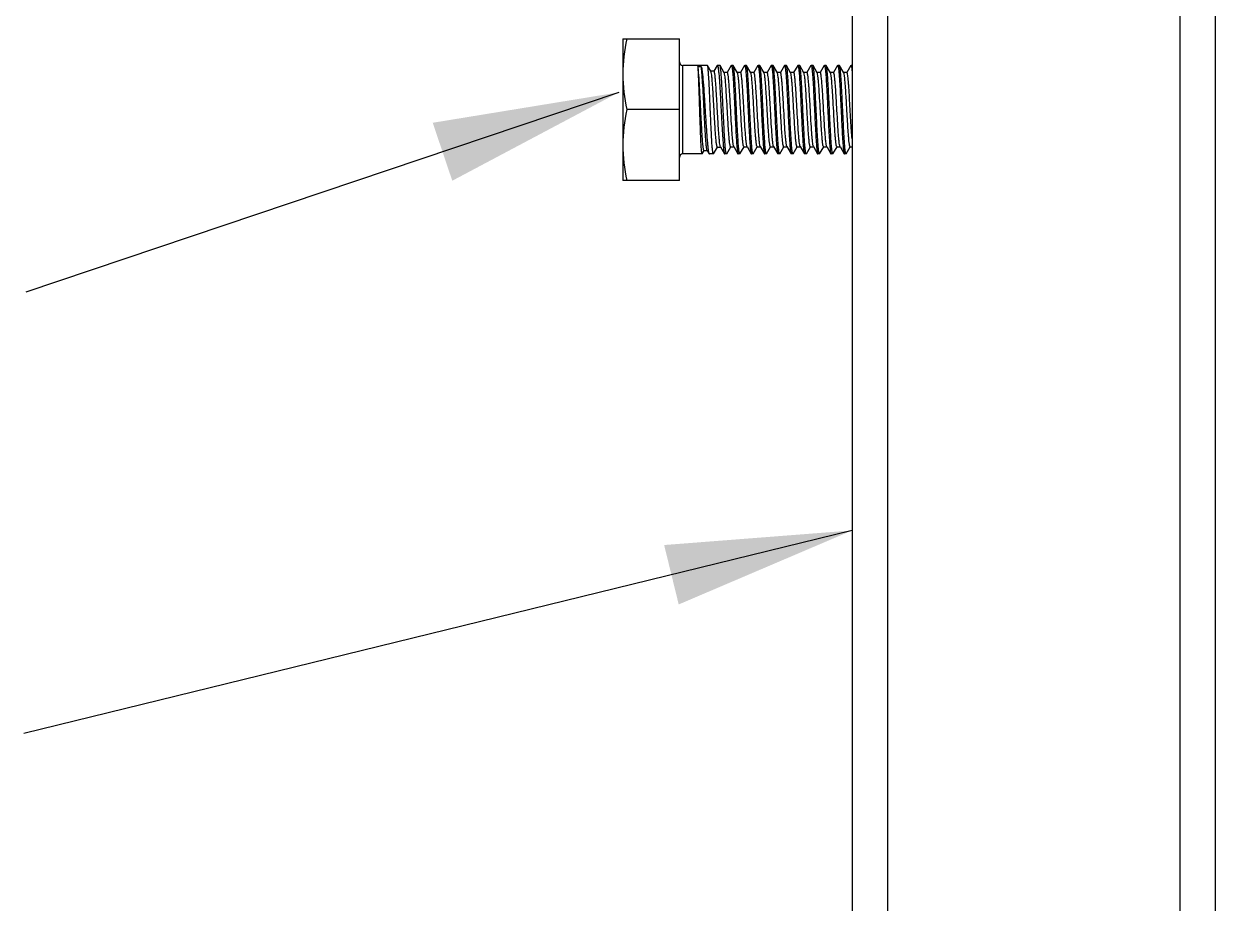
# Model space of a CAD drawing. Extents: x -1396510 to 1250330, y -1892470 to 1623980.
# Drawn here: x -1167841 to -1167201, y -49795 to -49322 of the extents above; entities that cross this region are included whole.
import ezdxf

# ---------------------------------------------------------------- set-up
doc = ezdxf.new("R2010")
doc.units = 0
doc.header["$LTSCALE"] = 1000
doc.header["$MEASUREMENT"] = 0
doc.styles.get("Standard").update_dxf_attribs({"font": 'gbenor.shx', "bigfont": 'gbcbig.shx'})
doc.dimstyles.get("Standard").update_dxf_attribs({"dimscale": 100, "dimtxt": 3.5, "dimasz": 1, "dimexe": 2.5, "dimexo": 3, "dimgap": 1.5, "dimtad": 1, "dimdec": 0, "dimzin": 0, "dimdsep": 46, "dimtxsty": 'Standard', "dimblk": 'ARCHTICK', "dimcen": 0.09, "dimadec": 0, "dimazin": 0, "dimtfac": 1, "dimtdec": 0, "dimtix": 1, "dimtmove": 2, "dimatfit": 3, "dimfxl": 0, "dimtolj": 1, "dimtzin": 0, "dimarcsym": 0})

# ---------------------------------------------------------------- blocks, each defined once
blk = doc.blocks.new('_ArchTick')
at = {"color": 0, "linetype": 'ByBlock', "const_width": 0.4}
blk.add_lwpolyline([(-0.5, -0.5), (0.5, 0.5)], dxfattribs=at)

msp = doc.modelspace()

# ---------------------------------------------------------------- linework, layer by layer
at = {"linetype": 'Continuous'}
for p, q in [((-1167395.68, -49119.9), (-1167395.68, -50722.18)), ((-1167376.64, -49119.9), (-1167376.64, -50722.18)), ((-1167219.57, -49119.9), (-1167219.57, -50722.18)), ((-1167200.53, -49119.9), (-1167200.53, -50722.18)), ((-1167518.95, -49330.21), (-1167488.49, -49330.21)), ((-1167518.95, -49330.21), (-1167518.95, -49406.37)), ((-1167488.49, -49406.37), (-1167488.49, -49330.21)), ((-1167473.45, -49344.49), (-1167486.59, -49344.49)), ((-1167486.59, -49392.09), (-1167486.59, -49344.49)), ((-1167478.58, -49345.04), (-1167476.79, -49345.04)), ((-1167473.39, -49344.55), (-1167473.45, -49344.49)), ((-1167471.59, -49347.64), (-1167473.39, -49344.55)), ((-1167468.25, -49344.6), (-1167469.96, -49347.55)), ((-1167468.25, -49344.6), (-1167468.13, -49344.49)), ((-1167466.77, -49344.49), (-1167468.13, -49344.49)), ((-1167466.68, -49344.57), (-1167466.77, -49344.49)), ((-1167464.43, -49348.44), (-1167466.68, -49344.57)), ((-1167460.62, -49344.57), (-1167462.81, -49348.35)), ((-1167459.63, -49344.49), (-1167460.53, -49344.49)), ((-1167459.54, -49344.57), (-1167459.64, -49344.49)), ((-1167457.29, -49348.44), (-1167459.54, -49344.57)), ((-1167453.48, -49344.57), (-1167455.67, -49348.35)), ((-1167453.48, -49344.57), (-1167453.39, -49344.49)), ((-1167452.5, -49344.49), (-1167453.39, -49344.49)), ((-1167452.4, -49344.57), (-1167452.5, -49344.49)), ((-1167450.15, -49348.44), (-1167452.4, -49344.57)), ((-1167446.34, -49344.57), (-1167448.53, -49348.35)), ((-1167446.34, -49344.57), (-1167446.25, -49344.49)), ((-1167445.36, -49344.49), (-1167446.25, -49344.49)), ((-1167445.26, -49344.57), (-1167445.36, -49344.49)), ((-1167443.01, -49348.44), (-1167445.26, -49344.57)), ((-1167439.2, -49344.57), (-1167441.39, -49348.35)), ((-1167439.2, -49344.57), (-1167439.11, -49344.49)), ((-1167438.22, -49344.49), (-1167439.11, -49344.49)), ((-1167438.12, -49344.57), (-1167438.22, -49344.49)), ((-1167435.87, -49348.44), (-1167438.12, -49344.57)), ((-1167432.06, -49344.57), (-1167434.25, -49348.35)), ((-1167431.08, -49344.49), (-1167431.97, -49344.49)), ((-1167430.98, -49344.57), (-1167431.08, -49344.49)), ((-1167428.73, -49348.44), (-1167430.98, -49344.57)), ((-1167424.92, -49344.57), (-1167427.11, -49348.35)), ((-1167424.92, -49344.57), (-1167424.83, -49344.49)), ((-1167423.94, -49344.49), (-1167424.83, -49344.49)), ((-1167423.84, -49344.57), (-1167423.94, -49344.49)), ((-1167421.59, -49348.44), (-1167423.84, -49344.57)), ((-1167417.79, -49344.57), (-1167419.97, -49348.35)), ((-1167417.79, -49344.57), (-1167417.69, -49344.49)), ((-1167416.8, -49344.49), (-1167417.69, -49344.49)), ((-1167416.7, -49344.57), (-1167416.8, -49344.49)), ((-1167414.45, -49348.44), (-1167416.7, -49344.57)), ((-1167410.65, -49344.57), (-1167412.83, -49348.35)), ((-1167410.65, -49344.57), (-1167410.55, -49344.49)), ((-1167409.66, -49344.49), (-1167410.55, -49344.49)), ((-1167409.56, -49344.57), (-1167409.66, -49344.49)), ((-1167407.31, -49348.44), (-1167409.56, -49344.57)), ((-1167403.51, -49344.57), (-1167405.69, -49348.35)), ((-1167403.51, -49344.57), (-1167403.41, -49344.49)), ((-1167402.52, -49344.49), (-1167403.41, -49344.49)), ((-1167402.42, -49344.57), (-1167402.52, -49344.49)), ((-1167400.17, -49348.44), (-1167402.42, -49344.57)), ((-1167396.37, -49344.57), (-1167398.55, -49348.35)), ((-1167396.37, -49344.57), (-1167396.27, -49344.49)), ((-1167395.68, -49344.49), (-1167396.27, -49344.49)), ((-1167469.91, -49347.55), (-1167471.64, -49347.55)), ((-1167462.75, -49348.35), (-1167464.48, -49348.35)), ((-1167455.62, -49348.35), (-1167457.34, -49348.35)), ((-1167448.48, -49348.35), (-1167450.21, -49348.35)), ((-1167441.34, -49348.35), (-1167443.07, -49348.35)), ((-1167434.2, -49348.35), (-1167435.93, -49348.35)), ((-1167427.06, -49348.35), (-1167428.79, -49348.35)), ((-1167419.92, -49348.35), (-1167421.65, -49348.35)), ((-1167412.78, -49348.35), (-1167414.51, -49348.35)), ((-1167405.64, -49348.35), (-1167407.37, -49348.35)), ((-1167398.5, -49348.35), (-1167400.23, -49348.35)), ((-1167488.49, -49368.29), (-1167516.81, -49368.29)), ((-1167476.24, -49392.04), (-1167476.3, -49392.09)), ((-1167476.24, -49392.04), (-1167475.24, -49390.31)), ((-1167475.28, -49390.29), (-1167473.54, -49390.29)), ((-1167473.59, -49390.2), (-1167472.57, -49391.96)), ((-1167472.57, -49391.96), (-1167472.42, -49392.09)), ((-1167470.18, -49392.02), (-1167470.27, -49392.09)), ((-1167470.18, -49392.02), (-1167468.06, -49388.37)), ((-1167468.12, -49388.37), (-1167466.39, -49388.37)), ((-1167466.44, -49388.27), (-1167464.28, -49392)), ((-1167464.28, -49392), (-1167464.18, -49392.09)), ((-1167463.11, -49392.01), (-1167463.2, -49392.09)), ((-1167463.11, -49392.01), (-1167460.91, -49388.23)), ((-1167460.97, -49388.23), (-1167459.24, -49388.23)), ((-1167459.3, -49388.14), (-1167459.34, -49388.05)), ((-1167459.3, -49388.14), (-1167457.05, -49392.01)), ((-1167457.05, -49392.01), (-1167456.96, -49392.09)), ((-1167455.97, -49392.01), (-1167456.06, -49392.09)), ((-1167455.97, -49392.01), (-1167453.77, -49388.23)), ((-1167453.83, -49388.23), (-1167452.1, -49388.23)), ((-1167452.16, -49388.14), (-1167452.2, -49388.04)), ((-1167452.16, -49388.14), (-1167449.91, -49392.01)), ((-1167449.91, -49392.01), (-1167449.82, -49392.09)), ((-1167448.83, -49392.01), (-1167448.93, -49392.09)), ((-1167448.83, -49392.01), (-1167446.64, -49388.23)), ((-1167446.69, -49388.23), (-1167444.96, -49388.23)), ((-1167445.02, -49388.14), (-1167445.06, -49388.04)), ((-1167445.02, -49388.14), (-1167442.77, -49392.01)), ((-1167442.77, -49392.01), (-1167442.68, -49392.09)), ((-1167441.69, -49392.01), (-1167441.79, -49392.09)), ((-1167441.69, -49392.01), (-1167439.5, -49388.23)), ((-1167439.55, -49388.23), (-1167437.82, -49388.23)), ((-1167437.88, -49388.14), (-1167437.93, -49388.03)), ((-1167437.88, -49388.14), (-1167435.63, -49392.01)), ((-1167435.63, -49392.01), (-1167435.54, -49392.09)), ((-1167434.55, -49392.01), (-1167434.65, -49392.09)), ((-1167434.55, -49392.01), (-1167432.36, -49388.23)), ((-1167432.41, -49388.23), (-1167430.68, -49388.23)), ((-1167430.74, -49388.14), (-1167430.79, -49388.03)), ((-1167430.74, -49388.14), (-1167428.49, -49392.01)), ((-1167428.49, -49392.01), (-1167428.4, -49392.09)), ((-1167427.41, -49392.01), (-1167427.51, -49392.09)), ((-1167427.41, -49392.01), (-1167425.22, -49388.23)), ((-1167425.27, -49388.23), (-1167423.54, -49388.23)), ((-1167423.6, -49388.14), (-1167423.65, -49388.02)), ((-1167423.6, -49388.14), (-1167421.36, -49392.01)), ((-1167421.36, -49392.01), (-1167421.26, -49392.09)), ((-1167420.27, -49392.01), (-1167420.37, -49392.09)), ((-1167420.27, -49392.01), (-1167418.08, -49388.23)), ((-1167418.13, -49388.23), (-1167416.4, -49388.23)), ((-1167416.46, -49388.14), (-1167416.51, -49388.02)), ((-1167416.46, -49388.14), (-1167414.22, -49392.01)), ((-1167414.22, -49392.01), (-1167414.12, -49392.09)), ((-1167413.13, -49392.01), (-1167413.23, -49392.09)), ((-1167413.13, -49392.01), (-1167410.94, -49388.23)), ((-1167410.99, -49388.23), (-1167409.26, -49388.23)), ((-1167409.32, -49388.14), (-1167409.38, -49388.01)), ((-1167409.32, -49388.14), (-1167407.08, -49392.01)), ((-1167407.08, -49392.01), (-1167406.98, -49392.09)), ((-1167405.99, -49392.01), (-1167406.09, -49392.09)), ((-1167405.99, -49392.01), (-1167403.8, -49388.23)), ((-1167403.85, -49388.23), (-1167402.12, -49388.23)), ((-1167402.18, -49388.14), (-1167402.24, -49388.01)), ((-1167402.18, -49388.14), (-1167399.94, -49392.01)), ((-1167399.94, -49392.01), (-1167399.84, -49392.09)), ((-1167398.85, -49392.01), (-1167398.95, -49392.09)), ((-1167398.85, -49392.01), (-1167396.66, -49388.23)), ((-1167396.71, -49388.23), (-1167395.68, -49388.23)), ((-1167476.3, -49392.09), (-1167486.59, -49392.09)), ((-1167470.27, -49392.09), (-1167472.42, -49392.09)), ((-1167463.2, -49392.09), (-1167464.18, -49392.09)), ((-1167456.07, -49392.09), (-1167456.96, -49392.09)), ((-1167448.93, -49392.09), (-1167449.82, -49392.09)), ((-1167441.79, -49392.09), (-1167442.68, -49392.09)), ((-1167434.65, -49392.09), (-1167435.54, -49392.09)), ((-1167427.51, -49392.09), (-1167428.4, -49392.09)), ((-1167420.37, -49392.09), (-1167421.26, -49392.09)), ((-1167413.23, -49392.09), (-1167414.12, -49392.09)), ((-1167406.09, -49392.09), (-1167406.98, -49392.09)), ((-1167398.95, -49392.09), (-1167399.84, -49392.09)), ((-1167488.49, -49406.37), (-1167518.95, -49406.37))]:
    msp.add_line(p, q, dxfattribs=at)
for centre, start, end in [((-1167486.59, -49342.59), 180, 270), ((-1167486.59, -49393.99), 90, 180)]:
    msp.add_arc(centre, 1.9, start, end, dxfattribs=at)
for points in [[(-1167516.81, -49330.21), (-1167518.12, -49336.46), (-1167518.95, -49342.87), (-1167518.95, -49349.25)], [(-1167518.95, -49349.25), (-1167518.95, -49355.64), (-1167518.12, -49362.04), (-1167516.81, -49368.29)], [(-1167516.81, -49368.29), (-1167518.12, -49374.54), (-1167518.95, -49380.94), (-1167518.95, -49387.33)], [(-1167518.95, -49387.33), (-1167518.95, -49393.72), (-1167518.12, -49400.12), (-1167516.81, -49406.37)]]:
    msp.add_open_spline(points, degree=3, dxfattribs=at)
for points, knots in [([(-1167477.57, -49368.29), (-1167477.66, -49365.65), (-1167477.82, -49360.68), (-1167478.05, -49353.93), (-1167478.29, -49348.82), (-1167478.44, -49346.03), (-1167478.58, -49345.04)], [0, 0, 0, 0, 0.340216, 0.641739, 0.870295, 1, 1, 1, 1]), ([(-1167475.28, -49390.29), (-1167475.32, -49390.29), (-1167475.43, -49390.13), (-1167475.51, -49389.85), (-1167475.61, -49389.36), (-1167475.76, -49388.36), (-1167475.94, -49386.67), (-1167476.14, -49384.19), (-1167476.35, -49381.15), (-1167476.55, -49377.65), (-1167476.76, -49373.83), (-1167477.03, -49368.44), (-1167477.35, -49361.86), (-1167477.72, -49354.72), (-1167478.11, -49349.2), (-1167478.36, -49346.15), (-1167478.58, -49345.04)], [0, 0, 0, 0, 0.003181, 0.009997, 0.020842, 0.035708, 0.077022, 0.132568, 0.200428, 0.278278, 0.363482, 0.453195, 0.634322, 0.798504, 0.925407, 1, 1, 1, 1]), ([(-1167476.79, -49345.04), (-1167476.67, -49345.43), (-1167476.48, -49346.43), (-1167476.1, -49349.2), (-1167475.68, -49353.92), (-1167475.19, -49360.67), (-1167474.88, -49365.65), (-1167474.72, -49368.29)], [0, 0, 0, 0, 0.052104, 0.130854, 0.359409, 0.660459, 1, 1, 1, 1]), ([(-1167473.59, -49390.2), (-1167473.72, -49389.99), (-1167473.84, -49389.25), (-1167474.05, -49387.86), (-1167474.23, -49385.8), (-1167474.43, -49383.18), (-1167474.63, -49380.06), (-1167474.9, -49375.23), (-1167475.22, -49368.8), (-1167475.6, -49361.17), (-1167475.96, -49354.3), (-1167476.34, -49349.02), (-1167476.58, -49346.1), (-1167476.79, -49345.04)], [0, 0, 0, 0, 0.016498, 0.048153, 0.094091, 0.152829, 0.222461, 0.300749, 0.473185, 0.64885, 0.806645, 0.928205, 1, 1, 1, 1]), ([(-1167471.9, -49368.29), (-1167472.03, -49365.38), (-1167472.2, -49361.15), (-1167472.46, -49355.74), (-1167472.64, -49352.25), (-1167472.82, -49349.33), (-1167472.98, -49347.05), (-1167473.18, -49345.55), (-1167473.26, -49344.77), (-1167473.39, -49344.55)], [0, 0, 0, 0, 0.366748, 0.534004, 0.682559, 0.80722, 0.903651, 0.968552, 1, 1, 1, 1]), ([(-1167468.13, -49344.49), (-1167468.07, -49344.49), (-1167467.95, -49344.67), (-1167467.85, -49345.01), (-1167467.72, -49345.59), (-1167467.54, -49346.77), (-1167467.33, -49348.76), (-1167467.08, -49351.68), (-1167466.84, -49355.24), (-1167466.6, -49359.3), (-1167466.35, -49363.71), (-1167466.19, -49366.74), (-1167466.11, -49368.29)], [0, 0, 0, 0, 0.007187, 0.022465, 0.046744, 0.080015, 0.172417, 0.296393, 0.447275, 0.619318, 0.805937, 1, 1, 1, 1]), ([(-1167464.99, -49368.29), (-1167465.13, -49365.41), (-1167465.33, -49361.2), (-1167465.61, -49355.83), (-1167465.82, -49352.35), (-1167466.03, -49349.43), (-1167466.21, -49347.14), (-1167466.43, -49345.61), (-1167466.55, -49344.8), (-1167466.68, -49344.57)], [0, 0, 0, 0, 0.364024, 0.530312, 0.678343, 0.803036, 0.90014, 0.966414, 1, 1, 1, 1]), ([(-1167460.62, -49344.57), (-1167460.61, -49344.55), (-1167460.59, -49344.51), (-1167460.55, -49344.49), (-1167460.53, -49344.49)], [0, 0, 0, 0, 0.600476, 1, 1, 1, 1]), ([(-1167460.53, -49344.49), (-1167460.48, -49344.49), (-1167460.37, -49344.68), (-1167460.29, -49345.01), (-1167460.17, -49345.59), (-1167460.02, -49346.77), (-1167459.83, -49348.76), (-1167459.62, -49351.68), (-1167459.4, -49355.24), (-1167459.18, -49359.3), (-1167458.96, -49363.71), (-1167458.82, -49366.74), (-1167458.74, -49368.29)], [0, 0, 0, 0, 0.006688, 0.021753, 0.045929, 0.079148, 0.171548, 0.29561, 0.446639, 0.618873, 0.805706, 1, 1, 1, 1]), ([(-1167457.85, -49368.29), (-1167457.99, -49365.41), (-1167458.19, -49361.2), (-1167458.47, -49355.83), (-1167458.68, -49352.35), (-1167458.89, -49349.43), (-1167459.07, -49347.14), (-1167459.29, -49345.61), (-1167459.41, -49344.8), (-1167459.54, -49344.57)], [0, 0, 0, 0, 0.364026, 0.530319, 0.678348, 0.803035, 0.900137, 0.966414, 1, 1, 1, 1]), ([(-1167453.39, -49344.49), (-1167453.34, -49344.49), (-1167453.23, -49344.68), (-1167453.15, -49345.01), (-1167453.04, -49345.59), (-1167452.88, -49346.76), (-1167452.69, -49348.75), (-1167452.48, -49351.67), (-1167452.26, -49355.24), (-1167452.04, -49359.3), (-1167451.82, -49363.71), (-1167451.68, -49366.74), (-1167451.6, -49368.29)], [0, 0, 0, 0, 0.006669, 0.021718, 0.045876, 0.079084, 0.171468, 0.295522, 0.446557, 0.618815, 0.805682, 1, 1, 1, 1]), ([(-1167450.71, -49368.29), (-1167450.85, -49365.41), (-1167451.05, -49361.2), (-1167451.33, -49355.83), (-1167451.54, -49352.35), (-1167451.75, -49349.43), (-1167451.93, -49347.14), (-1167452.15, -49345.61), (-1167452.27, -49344.8), (-1167452.4, -49344.57)], [0, 0, 0, 0, 0.364021, 0.530314, 0.678346, 0.803036, 0.900137, 0.966413, 1, 1, 1, 1]), ([(-1167446.25, -49344.49), (-1167446.2, -49344.49), (-1167446.09, -49344.68), (-1167446.01, -49345.01), (-1167445.9, -49345.59), (-1167445.74, -49346.77), (-1167445.55, -49348.76), (-1167445.34, -49351.67), (-1167445.12, -49355.24), (-1167444.9, -49359.3), (-1167444.68, -49363.71), (-1167444.54, -49366.74), (-1167444.46, -49368.29)], [0, 0, 0, 0, 0.006676, 0.021736, 0.045901, 0.079115, 0.171505, 0.295563, 0.446596, 0.618846, 0.805696, 1, 1, 1, 1]), ([(-1167443.57, -49368.29), (-1167443.71, -49365.41), (-1167443.91, -49361.2), (-1167444.19, -49355.83), (-1167444.4, -49352.35), (-1167444.61, -49349.43), (-1167444.79, -49347.14), (-1167445.01, -49345.61), (-1167445.13, -49344.8), (-1167445.26, -49344.57)], [0, 0, 0, 0, 0.364021, 0.530311, 0.678343, 0.803036, 0.90014, 0.966414, 1, 1, 1, 1]), ([(-1167439.11, -49344.49), (-1167439.06, -49344.49), (-1167438.95, -49344.68), (-1167438.87, -49345.01), (-1167438.76, -49345.59), (-1167438.6, -49346.77), (-1167438.41, -49348.76), (-1167438.2, -49351.68), (-1167437.98, -49355.24), (-1167437.76, -49359.3), (-1167437.54, -49363.71), (-1167437.4, -49366.74), (-1167437.33, -49368.29)], [0, 0, 0, 0, 0.006686, 0.021757, 0.045931, 0.079152, 0.171553, 0.295615, 0.446644, 0.618879, 0.805711, 1, 1, 1, 1]), ([(-1167436.43, -49368.29), (-1167436.57, -49365.41), (-1167436.77, -49361.2), (-1167437.05, -49355.83), (-1167437.26, -49352.35), (-1167437.47, -49349.43), (-1167437.65, -49347.14), (-1167437.87, -49345.61), (-1167437.99, -49344.8), (-1167438.12, -49344.57)], [0, 0, 0, 0, 0.364026, 0.530312, 0.67834, 0.803034, 0.90014, 0.966415, 1, 1, 1, 1]), ([(-1167432.06, -49344.57), (-1167432.05, -49344.55), (-1167432.03, -49344.51), (-1167431.99, -49344.49), (-1167431.97, -49344.49)], [0, 0, 0, 0, 0.600612, 1, 1, 1, 1]), ([(-1167431.97, -49344.49), (-1167431.92, -49344.49), (-1167431.81, -49344.68), (-1167431.73, -49345.01), (-1167431.62, -49345.59), (-1167431.46, -49346.77), (-1167431.27, -49348.76), (-1167431.06, -49351.68), (-1167430.84, -49355.24), (-1167430.62, -49359.3), (-1167430.4, -49363.71), (-1167430.26, -49366.74), (-1167430.19, -49368.29)], [0, 0, 0, 0, 0.006697, 0.021777, 0.045962, 0.079191, 0.171605, 0.29567, 0.44669, 0.618909, 0.805726, 1, 1, 1, 1]), ([(-1167429.29, -49368.29), (-1167429.43, -49365.41), (-1167429.63, -49361.2), (-1167429.91, -49355.83), (-1167430.12, -49352.35), (-1167430.33, -49349.43), (-1167430.51, -49347.14), (-1167430.73, -49345.61), (-1167430.85, -49344.8), (-1167430.98, -49344.57)], [0, 0, 0, 0, 0.364026, 0.530313, 0.678337, 0.803029, 0.900137, 0.966414, 1, 1, 1, 1]), ([(-1167424.83, -49344.49), (-1167424.78, -49344.49), (-1167424.67, -49344.68), (-1167424.59, -49345.01), (-1167424.48, -49345.59), (-1167424.32, -49346.77), (-1167424.13, -49348.76), (-1167423.92, -49351.68), (-1167423.7, -49355.24), (-1167423.48, -49359.3), (-1167423.27, -49363.71), (-1167423.12, -49366.74), (-1167423.05, -49368.29)], [0, 0, 0, 0, 0.006677, 0.021735, 0.045901, 0.079116, 0.171512, 0.295573, 0.4466, 0.618843, 0.805694, 1, 1, 1, 1]), ([(-1167422.15, -49368.29), (-1167422.29, -49365.41), (-1167422.49, -49361.2), (-1167422.77, -49355.83), (-1167422.98, -49352.35), (-1167423.19, -49349.43), (-1167423.37, -49347.14), (-1167423.59, -49345.61), (-1167423.71, -49344.8), (-1167423.84, -49344.57)], [0, 0, 0, 0, 0.364024, 0.530311, 0.678342, 0.803035, 0.900139, 0.966414, 1, 1, 1, 1]), ([(-1167417.69, -49344.49), (-1167417.64, -49344.49), (-1167417.53, -49344.68), (-1167417.45, -49345.01), (-1167417.34, -49345.59), (-1167417.18, -49346.77), (-1167416.99, -49348.76), (-1167416.78, -49351.68), (-1167416.56, -49355.24), (-1167416.34, -49359.3), (-1167416.13, -49363.71), (-1167415.98, -49366.74), (-1167415.91, -49368.29)], [0, 0, 0, 0, 0.00669, 0.021765, 0.045943, 0.079167, 0.171572, 0.295635, 0.446661, 0.618889, 0.805716, 1, 1, 1, 1]), ([(-1167415.01, -49368.29), (-1167415.15, -49365.41), (-1167415.35, -49361.2), (-1167415.64, -49355.83), (-1167415.84, -49352.35), (-1167416.05, -49349.43), (-1167416.23, -49347.14), (-1167416.45, -49345.61), (-1167416.57, -49344.8), (-1167416.7, -49344.57)], [0, 0, 0, 0, 0.364026, 0.530319, 0.678348, 0.803035, 0.900137, 0.966414, 1, 1, 1, 1]), ([(-1167410.55, -49344.49), (-1167410.5, -49344.49), (-1167410.39, -49344.68), (-1167410.31, -49345.01), (-1167410.2, -49345.59), (-1167410.04, -49346.76), (-1167409.85, -49348.75), (-1167409.64, -49351.67), (-1167409.42, -49355.24), (-1167409.2, -49359.3), (-1167408.99, -49363.71), (-1167408.84, -49366.74), (-1167408.77, -49368.29)], [0, 0, 0, 0, 0.006669, 0.021718, 0.045876, 0.079084, 0.171468, 0.295521, 0.446556, 0.618814, 0.805682, 1, 1, 1, 1]), ([(-1167407.87, -49368.29), (-1167408.01, -49365.41), (-1167408.21, -49361.2), (-1167408.5, -49355.83), (-1167408.7, -49352.35), (-1167408.91, -49349.43), (-1167409.09, -49347.14), (-1167409.31, -49345.61), (-1167409.43, -49344.8), (-1167409.56, -49344.57)], [0, 0, 0, 0, 0.364021, 0.530313, 0.678345, 0.803036, 0.900138, 0.966413, 1, 1, 1, 1]), ([(-1167403.41, -49344.49), (-1167403.36, -49344.49), (-1167403.25, -49344.68), (-1167403.17, -49345.01), (-1167403.06, -49345.59), (-1167402.9, -49346.77), (-1167402.71, -49348.76), (-1167402.5, -49351.68), (-1167402.28, -49355.24), (-1167402.06, -49359.3), (-1167401.85, -49363.71), (-1167401.7, -49366.74), (-1167401.63, -49368.29)], [0, 0, 0, 0, 0.006679, 0.021742, 0.04591, 0.079126, 0.171519, 0.295578, 0.446611, 0.618856, 0.8057, 1, 1, 1, 1]), ([(-1167400.73, -49368.29), (-1167400.87, -49365.41), (-1167401.07, -49361.2), (-1167401.36, -49355.83), (-1167401.56, -49352.35), (-1167401.77, -49349.43), (-1167401.95, -49347.14), (-1167402.17, -49345.61), (-1167402.29, -49344.8), (-1167402.42, -49344.57)], [0, 0, 0, 0, 0.364023, 0.530311, 0.678342, 0.803036, 0.90014, 0.966414, 1, 1, 1, 1]), ([(-1167396.27, -49344.49), (-1167396.19, -49344.49), (-1167396.07, -49344.86), (-1167395.95, -49345.4), (-1167395.8, -49346.44), (-1167395.72, -49347.22), (-1167395.68, -49347.68)], [0, 0, 0, 0, 0.077049, 0.268055, 0.577055, 1, 1, 1, 1]), ([(-1167468.12, -49388.37), (-1167468.16, -49388.37), (-1167468.27, -49388.22), (-1167468.41, -49387.75), (-1167468.61, -49386.65), (-1167468.8, -49384.89), (-1167469.02, -49382.49), (-1167469.23, -49379.57), (-1167469.44, -49376.23), (-1167469.65, -49372.59), (-1167469.94, -49367.54), (-1167470.21, -49362.54), (-1167470.5, -49357.78), (-1167470.71, -49354.68), (-1167470.92, -49352.06), (-1167471.12, -49350), (-1167471.33, -49348.6), (-1167471.46, -49347.86), (-1167471.59, -49347.64)], [0, 0, 0, 0, 0.003526, 0.010871, 0.03842, 0.082642, 0.142013, 0.214376, 0.297085, 0.387117, 0.481196, 0.667858, 0.753739, 0.830507, 0.895467, 0.946372, 0.98153, 1, 1, 1, 1]), ([(-1167466.44, -49388.27), (-1167466.57, -49388.05), (-1167466.71, -49387.28), (-1167466.93, -49385.85), (-1167467.12, -49383.74), (-1167467.34, -49381.07), (-1167467.55, -49377.93), (-1167467.84, -49373.13), (-1167468.12, -49368.11), (-1167468.4, -49363.07), (-1167468.61, -49359.46), (-1167468.83, -49356.16), (-1167469.03, -49353.29), (-1167469.24, -49350.94), (-1167469.43, -49349.22), (-1167469.62, -49348.16), (-1167469.76, -49347.69), (-1167469.86, -49347.55), (-1167469.91, -49347.55)], [0, 0, 0, 0, 0.019036, 0.055162, 0.107284, 0.173532, 0.25149, 0.338305, 0.525651, 0.619397, 0.708683, 0.790327, 0.861445, 0.919555, 0.962678, 0.989457, 0.996584, 1, 1, 1, 1]), ([(-1167460.97, -49388.23), (-1167461.02, -49388.23), (-1167461.12, -49388.09), (-1167461.26, -49387.64), (-1167461.45, -49386.58), (-1167461.65, -49384.88), (-1167461.86, -49382.56), (-1167462.06, -49379.74), (-1167462.28, -49376.49), (-1167462.49, -49372.96), (-1167462.77, -49368.03), (-1167463.05, -49363.14), (-1167463.34, -49358.47), (-1167463.55, -49355.42), (-1167463.76, -49352.83), (-1167463.95, -49350.79), (-1167464.17, -49349.4), (-1167464.3, -49348.66), (-1167464.43, -49348.44)], [0, 0, 0, 0, 0.003515, 0.010772, 0.037949, 0.081609, 0.140308, 0.211978, 0.294061, 0.383612, 0.477415, 0.664253, 0.750571, 0.827952, 0.893624, 0.945254, 0.981055, 1, 1, 1, 1]), ([(-1167459.34, -49388.05), (-1167459.45, -49387.78), (-1167459.6, -49386.98), (-1167459.8, -49385.48), (-1167460, -49383.37), (-1167460.3, -49379.59), (-1167460.64, -49374.05), (-1167460.98, -49368.17), (-1167461.26, -49363.3), (-1167461.46, -49359.83), (-1167461.67, -49356.65), (-1167461.88, -49353.89), (-1167462.09, -49351.62), (-1167462.28, -49349.96), (-1167462.47, -49348.93), (-1167462.61, -49348.48), (-1167462.71, -49348.35), (-1167462.75, -49348.35)], [0, 0, 0, 0, 0.022028, 0.060426, 0.114034, 0.181029, 0.345472, 0.530963, 0.623561, 0.71172, 0.79235, 0.862632, 0.920122, 0.962845, 0.989432, 0.996538, 1, 1, 1, 1]), ([(-1167453.83, -49388.23), (-1167453.88, -49388.23), (-1167453.98, -49388.09), (-1167454.12, -49387.64), (-1167454.31, -49386.58), (-1167454.51, -49384.88), (-1167454.72, -49382.56), (-1167454.93, -49379.74), (-1167455.14, -49376.49), (-1167455.35, -49372.96), (-1167455.63, -49368.03), (-1167455.91, -49363.14), (-1167456.2, -49358.47), (-1167456.41, -49355.42), (-1167456.62, -49352.83), (-1167456.81, -49350.79), (-1167457.03, -49349.4), (-1167457.16, -49348.66), (-1167457.29, -49348.44)], [0, 0, 0, 0, 0.003515, 0.010772, 0.037949, 0.081609, 0.140308, 0.211978, 0.294061, 0.383612, 0.477415, 0.664253, 0.750571, 0.827952, 0.893624, 0.945254, 0.981055, 1, 1, 1, 1]), ([(-1167452.2, -49388.04), (-1167452.32, -49387.77), (-1167452.46, -49386.97), (-1167452.67, -49385.47), (-1167452.86, -49383.35), (-1167453.16, -49379.57), (-1167453.51, -49374.03), (-1167453.84, -49368.15), (-1167454.12, -49363.29), (-1167454.33, -49359.82), (-1167454.53, -49356.64), (-1167454.74, -49353.88), (-1167454.95, -49351.62), (-1167455.14, -49349.96), (-1167455.33, -49348.93), (-1167455.47, -49348.48), (-1167455.57, -49348.35), (-1167455.62, -49348.35)], [0, 0, 0, 0, 0.022167, 0.060682, 0.114378, 0.181432, 0.345908, 0.531337, 0.623882, 0.711978, 0.792543, 0.862763, 0.920199, 0.962881, 0.989441, 0.996541, 1, 1, 1, 1]), ([(-1167446.69, -49388.23), (-1167446.74, -49388.23), (-1167446.84, -49388.09), (-1167446.98, -49387.64), (-1167447.17, -49386.58), (-1167447.37, -49384.88), (-1167447.58, -49382.56), (-1167447.79, -49379.74), (-1167448, -49376.49), (-1167448.21, -49372.96), (-1167448.49, -49368.03), (-1167448.77, -49363.14), (-1167449.06, -49358.47), (-1167449.27, -49355.42), (-1167449.48, -49352.83), (-1167449.67, -49350.79), (-1167449.89, -49349.4), (-1167450.02, -49348.66), (-1167450.15, -49348.44)], [0, 0, 0, 0, 0.003515, 0.010772, 0.037949, 0.081609, 0.140308, 0.211978, 0.294061, 0.383612, 0.477415, 0.664253, 0.750571, 0.827952, 0.893624, 0.945254, 0.981055, 1, 1, 1, 1]), ([(-1167445.06, -49388.04), (-1167445.18, -49387.76), (-1167445.32, -49386.96), (-1167445.53, -49385.45), (-1167445.73, -49383.33), (-1167446.02, -49379.55), (-1167446.37, -49374.01), (-1167446.7, -49368.13), (-1167446.98, -49363.27), (-1167447.19, -49359.8), (-1167447.4, -49356.63), (-1167447.6, -49353.88), (-1167447.81, -49351.61), (-1167448, -49349.95), (-1167448.19, -49348.93), (-1167448.33, -49348.48), (-1167448.43, -49348.35), (-1167448.48, -49348.35)], [0, 0, 0, 0, 0.022306, 0.060937, 0.114721, 0.181834, 0.346342, 0.531711, 0.624202, 0.712235, 0.792736, 0.862894, 0.920276, 0.962916, 0.98945, 0.996543, 1, 1, 1, 1]), ([(-1167439.55, -49388.23), (-1167439.6, -49388.23), (-1167439.7, -49388.09), (-1167439.84, -49387.64), (-1167440.03, -49386.58), (-1167440.23, -49384.88), (-1167440.44, -49382.56), (-1167440.65, -49379.74), (-1167440.86, -49376.49), (-1167441.07, -49372.96), (-1167441.35, -49368.03), (-1167441.63, -49363.14), (-1167441.92, -49358.47), (-1167442.13, -49355.42), (-1167442.34, -49352.83), (-1167442.53, -49350.79), (-1167442.75, -49349.4), (-1167442.88, -49348.66), (-1167443.01, -49348.44)], [0, 0, 0, 0, 0.003516, 0.010772, 0.037949, 0.081609, 0.140308, 0.211978, 0.294061, 0.383612, 0.477416, 0.664253, 0.750571, 0.827952, 0.893624, 0.945254, 0.981055, 1, 1, 1, 1]), ([(-1167437.93, -49388.03), (-1167438.04, -49387.76), (-1167438.18, -49386.95), (-1167438.39, -49385.44), (-1167438.59, -49383.32), (-1167438.89, -49379.53), (-1167439.23, -49373.99), (-1167439.56, -49368.11), (-1167439.84, -49363.26), (-1167440.05, -49359.79), (-1167440.26, -49356.63), (-1167440.46, -49353.87), (-1167440.67, -49351.61), (-1167440.86, -49349.95), (-1167441.05, -49348.93), (-1167441.19, -49348.48), (-1167441.29, -49348.35), (-1167441.34, -49348.35)], [0, 0, 0, 0, 0.022445, 0.061192, 0.115065, 0.182235, 0.346776, 0.532084, 0.624521, 0.712492, 0.792928, 0.863025, 0.920353, 0.962951, 0.98946, 0.996545, 1, 1, 1, 1]), ([(-1167432.41, -49388.23), (-1167432.46, -49388.23), (-1167432.56, -49388.09), (-1167432.7, -49387.64), (-1167432.89, -49386.58), (-1167433.09, -49384.88), (-1167433.3, -49382.56), (-1167433.51, -49379.74), (-1167433.72, -49376.49), (-1167433.93, -49372.96), (-1167434.21, -49368.03), (-1167434.49, -49363.14), (-1167434.78, -49358.47), (-1167434.99, -49355.42), (-1167435.2, -49352.83), (-1167435.39, -49350.79), (-1167435.61, -49349.4), (-1167435.74, -49348.66), (-1167435.87, -49348.44)], [0, 0, 0, 0, 0.003516, 0.010772, 0.037949, 0.081609, 0.140308, 0.211978, 0.294061, 0.383612, 0.477416, 0.664254, 0.750571, 0.827952, 0.893624, 0.945254, 0.981055, 1, 1, 1, 1]), ([(-1167430.79, -49388.03), (-1167430.9, -49387.75), (-1167431.05, -49386.94), (-1167431.25, -49385.42), (-1167431.45, -49383.3), (-1167431.75, -49379.51), (-1167432.09, -49373.97), (-1167432.42, -49368.1), (-1167432.7, -49363.24), (-1167432.91, -49359.78), (-1167433.12, -49356.62), (-1167433.32, -49353.86), (-1167433.53, -49351.61), (-1167433.72, -49349.95), (-1167433.91, -49348.93), (-1167434.05, -49348.48), (-1167434.15, -49348.35), (-1167434.2, -49348.35)], [0, 0, 0, 0, 0.022584, 0.061447, 0.115407, 0.182636, 0.34721, 0.532457, 0.62484, 0.712749, 0.79312, 0.863155, 0.920429, 0.962986, 0.989469, 0.996548, 1, 1, 1, 1]), ([(-1167425.27, -49388.23), (-1167425.32, -49388.23), (-1167425.42, -49388.09), (-1167425.56, -49387.64), (-1167425.75, -49386.58), (-1167425.95, -49384.88), (-1167426.16, -49382.56), (-1167426.37, -49379.74), (-1167426.58, -49376.49), (-1167426.79, -49372.96), (-1167427.07, -49368.03), (-1167427.35, -49363.14), (-1167427.64, -49358.47), (-1167427.85, -49355.42), (-1167428.06, -49352.83), (-1167428.25, -49350.79), (-1167428.47, -49349.4), (-1167428.6, -49348.66), (-1167428.73, -49348.44)], [0, 0, 0, 0, 0.003516, 0.010771, 0.037949, 0.081609, 0.140308, 0.211978, 0.294061, 0.383613, 0.477416, 0.664254, 0.750571, 0.827952, 0.893624, 0.945254, 0.981055, 1, 1, 1, 1]), ([(-1167423.65, -49388.02), (-1167423.76, -49387.74), (-1167423.91, -49386.93), (-1167424.11, -49385.41), (-1167424.31, -49383.28), (-1167424.61, -49379.49), (-1167424.95, -49373.95), (-1167425.28, -49368.08), (-1167425.56, -49363.23), (-1167425.77, -49359.77), (-1167425.98, -49356.61), (-1167426.18, -49353.86), (-1167426.39, -49351.6), (-1167426.58, -49349.95), (-1167426.77, -49348.93), (-1167426.91, -49348.48), (-1167427.01, -49348.35), (-1167427.06, -49348.35)], [0, 0, 0, 0, 0.022723, 0.061701, 0.115749, 0.183037, 0.347642, 0.532829, 0.625158, 0.713005, 0.793312, 0.863286, 0.920506, 0.963022, 0.989478, 0.99655, 1, 1, 1, 1]), ([(-1167418.13, -49388.23), (-1167418.18, -49388.23), (-1167418.28, -49388.09), (-1167418.42, -49387.64), (-1167418.61, -49386.58), (-1167418.81, -49384.88), (-1167419.02, -49382.56), (-1167419.23, -49379.74), (-1167419.44, -49376.49), (-1167419.65, -49372.96), (-1167419.93, -49368.03), (-1167420.21, -49363.14), (-1167420.5, -49358.47), (-1167420.71, -49355.42), (-1167420.92, -49352.83), (-1167421.12, -49350.79), (-1167421.33, -49349.4), (-1167421.46, -49348.66), (-1167421.59, -49348.44)], [0, 0, 0, 0, 0.003516, 0.010771, 0.037949, 0.081609, 0.140308, 0.211978, 0.294061, 0.383613, 0.477416, 0.664254, 0.750571, 0.827952, 0.893624, 0.945254, 0.981055, 1, 1, 1, 1]), ([(-1167416.51, -49388.02), (-1167416.62, -49387.74), (-1167416.77, -49386.92), (-1167416.97, -49385.39), (-1167417.17, -49383.26), (-1167417.47, -49379.47), (-1167417.81, -49373.93), (-1167418.14, -49368.06), (-1167418.42, -49363.21), (-1167418.63, -49359.76), (-1167418.84, -49356.6), (-1167419.05, -49353.85), (-1167419.25, -49351.6), (-1167419.44, -49349.95), (-1167419.63, -49348.93), (-1167419.77, -49348.48), (-1167419.87, -49348.35), (-1167419.92, -49348.35)], [0, 0, 0, 0, 0.022862, 0.061956, 0.116091, 0.183437, 0.348074, 0.5332, 0.625476, 0.713261, 0.793503, 0.863416, 0.920583, 0.963057, 0.989487, 0.996552, 1, 1, 1, 1]), ([(-1167410.99, -49388.23), (-1167411.04, -49388.23), (-1167411.14, -49388.09), (-1167411.29, -49387.64), (-1167411.47, -49386.58), (-1167411.67, -49384.88), (-1167411.88, -49382.56), (-1167412.09, -49379.74), (-1167412.3, -49376.49), (-1167412.51, -49372.96), (-1167412.79, -49368.03), (-1167413.07, -49363.14), (-1167413.36, -49358.47), (-1167413.57, -49355.42), (-1167413.78, -49352.83), (-1167413.98, -49350.79), (-1167414.19, -49349.4), (-1167414.32, -49348.66), (-1167414.45, -49348.44)], [0, 0, 0, 0, 0.003516, 0.010771, 0.037949, 0.081609, 0.140308, 0.211978, 0.294061, 0.383613, 0.477416, 0.664254, 0.750571, 0.827952, 0.893624, 0.945254, 0.981055, 1, 1, 1, 1]), ([(-1167409.38, -49388.01), (-1167409.49, -49387.73), (-1167409.63, -49386.91), (-1167409.84, -49385.38), (-1167410.04, -49383.24), (-1167410.33, -49379.45), (-1167410.67, -49373.91), (-1167411.01, -49368.04), (-1167411.28, -49363.2), (-1167411.49, -49359.75), (-1167411.7, -49356.59), (-1167411.91, -49353.85), (-1167412.11, -49351.6), (-1167412.3, -49349.95), (-1167412.49, -49348.93), (-1167412.63, -49348.48), (-1167412.73, -49348.35), (-1167412.78, -49348.35)], [0, 0, 0, 0, 0.023, 0.06221, 0.116433, 0.183837, 0.348506, 0.533571, 0.625793, 0.713517, 0.793694, 0.863545, 0.920659, 0.963092, 0.989496, 0.996554, 1, 1, 1, 1]), ([(-1167403.85, -49388.23), (-1167403.9, -49388.23), (-1167404, -49388.09), (-1167404.15, -49387.64), (-1167404.34, -49386.58), (-1167404.53, -49384.88), (-1167404.74, -49382.56), (-1167404.95, -49379.74), (-1167405.16, -49376.49), (-1167405.37, -49372.96), (-1167405.65, -49368.03), (-1167405.93, -49363.14), (-1167406.22, -49358.47), (-1167406.43, -49355.42), (-1167406.64, -49352.83), (-1167406.84, -49350.79), (-1167407.05, -49349.4), (-1167407.18, -49348.66), (-1167407.31, -49348.44)], [0, 0, 0, 0, 0.003516, 0.010771, 0.037949, 0.081609, 0.140308, 0.211978, 0.294061, 0.383613, 0.477416, 0.664254, 0.750571, 0.827952, 0.893624, 0.945254, 0.981055, 1, 1, 1, 1]), ([(-1167402.24, -49388.01), (-1167402.35, -49387.72), (-1167402.49, -49386.9), (-1167402.7, -49385.36), (-1167402.9, -49383.23), (-1167403.19, -49379.43), (-1167403.54, -49373.89), (-1167403.87, -49368.03), (-1167404.15, -49363.18), (-1167404.35, -49359.73), (-1167404.56, -49356.58), (-1167404.77, -49353.84), (-1167404.97, -49351.59), (-1167405.16, -49349.94), (-1167405.35, -49348.93), (-1167405.49, -49348.48), (-1167405.59, -49348.35), (-1167405.64, -49348.35)], [0, 0, 0, 0, 0.023139, 0.062463, 0.116774, 0.184236, 0.348936, 0.533941, 0.62611, 0.713772, 0.793885, 0.863675, 0.920735, 0.963127, 0.989505, 0.996557, 1, 1, 1, 1]), ([(-1167396.71, -49388.23), (-1167396.76, -49388.23), (-1167396.86, -49388.09), (-1167397.01, -49387.64), (-1167397.2, -49386.58), (-1167397.39, -49384.88), (-1167397.6, -49382.56), (-1167397.81, -49379.74), (-1167398.02, -49376.49), (-1167398.23, -49372.96), (-1167398.51, -49368.03), (-1167398.79, -49363.14), (-1167399.08, -49358.47), (-1167399.29, -49355.42), (-1167399.5, -49352.83), (-1167399.7, -49350.79), (-1167399.91, -49349.4), (-1167400.05, -49348.66), (-1167400.17, -49348.44)], [0, 0, 0, 0, 0.003516, 0.010771, 0.037949, 0.081609, 0.140308, 0.211978, 0.294061, 0.383613, 0.477416, 0.664254, 0.750571, 0.827952, 0.893624, 0.945254, 0.981055, 1, 1, 1, 1]), ([(-1167395.68, -49384.06), (-1167395.82, -49382.57), (-1167396.06, -49379.22), (-1167396.4, -49373.84), (-1167396.73, -49367.92), (-1167397.07, -49362.04), (-1167397.36, -49357.42), (-1167397.6, -49354.17), (-1167397.78, -49352.19), (-1167397.94, -49350.63), (-1167398.11, -49349.41), (-1167398.25, -49348.78), (-1167398.4, -49348.35), (-1167398.5, -49348.35)], [0, 0, 0, 0, 0.125273, 0.280526, 0.451, 0.620464, 0.772784, 0.837888, 0.893492, 0.938284, 0.971239, 0.991709, 1, 1, 1, 1]), ([(-1167476.3, -49392.09), (-1167476.34, -49392.09), (-1167476.41, -49391.88), (-1167476.48, -49391.58), (-1167476.56, -49390.99), (-1167476.63, -49390.21), (-1167476.71, -49389.21), (-1167476.83, -49387.5), (-1167476.96, -49384.91), (-1167477.11, -49381.35), (-1167477.27, -49377.28), (-1167477.42, -49372.87), (-1167477.52, -49369.84), (-1167477.57, -49368.29)], [0, 0, 0, 0, 0.005906, 0.02066, 0.044668, 0.077802, 0.119769, 0.170184, 0.29436, 0.445608, 0.618145, 0.805336, 1, 1, 1, 1]), ([(-1167474.72, -49368.29), (-1167474.54, -49371.14), (-1167474.28, -49375.28), (-1167473.91, -49380.59), (-1167473.65, -49384.05), (-1167473.39, -49386.97), (-1167473.15, -49389.28), (-1167472.89, -49390.86), (-1167472.72, -49391.71), (-1167472.57, -49391.96)], [0, 0, 0, 0, 0.359329, 0.52395, 0.67108, 0.795828, 0.894098, 0.962746, 1, 1, 1, 1]), ([(-1167470.27, -49392.09), (-1167470.32, -49392.09), (-1167470.41, -49391.89), (-1167470.49, -49391.57), (-1167470.6, -49390.99), (-1167470.74, -49389.81), (-1167470.92, -49387.82), (-1167471.11, -49384.9), (-1167471.31, -49381.34), (-1167471.51, -49377.28), (-1167471.71, -49372.87), (-1167471.84, -49369.84), (-1167471.9, -49368.29)], [0, 0, 0, 0, 0.006494, 0.021489, 0.045625, 0.078827, 0.171228, 0.295321, 0.446402, 0.618703, 0.80562, 1, 1, 1, 1]), ([(-1167466.11, -49368.29), (-1167465.96, -49371.16), (-1167465.74, -49375.35), (-1167465.43, -49380.71), (-1167465.21, -49384.18), (-1167464.98, -49387.11), (-1167464.78, -49389.4), (-1167464.55, -49390.94), (-1167464.42, -49391.76), (-1167464.28, -49392)], [0, 0, 0, 0, 0.362797, 0.528646, 0.676443, 0.801155, 0.898568, 0.965462, 1, 1, 1, 1]), ([(-1167463.2, -49392.09), (-1167463.26, -49392.09), (-1167463.36, -49391.9), (-1167463.45, -49391.57), (-1167463.56, -49390.99), (-1167463.72, -49389.82), (-1167463.91, -49387.83), (-1167464.12, -49384.91), (-1167464.33, -49381.34), (-1167464.55, -49377.28), (-1167464.77, -49372.87), (-1167464.92, -49369.84), (-1167464.99, -49368.29)], [0, 0, 0, 0, 0.006673, 0.021727, 0.045889, 0.079101, 0.171487, 0.295543, 0.446578, 0.618832, 0.80569, 1, 1, 1, 1]), ([(-1167458.74, -49368.29), (-1167458.61, -49371.17), (-1167458.41, -49375.38), (-1167458.12, -49380.75), (-1167457.92, -49384.23), (-1167457.71, -49387.15), (-1167457.52, -49389.44), (-1167457.3, -49390.97), (-1167457.19, -49391.78), (-1167457.05, -49392.01)], [0, 0, 0, 0, 0.363959, 0.530229, 0.678249, 0.80294, 0.900058, 0.966367, 1, 1, 1, 1]), ([(-1167456.06, -49392.09), (-1167456.12, -49392.09), (-1167456.22, -49391.9), (-1167456.31, -49391.57), (-1167456.42, -49390.99), (-1167456.58, -49389.82), (-1167456.77, -49387.83), (-1167456.98, -49384.91), (-1167457.19, -49381.34), (-1167457.41, -49377.28), (-1167457.63, -49372.87), (-1167457.78, -49369.84), (-1167457.85, -49368.29)], [0, 0, 0, 0, 0.006669, 0.02172, 0.045879, 0.079089, 0.171479, 0.295539, 0.446576, 0.618826, 0.805682, 1, 1, 1, 1]), ([(-1167451.6, -49368.29), (-1167451.47, -49371.17), (-1167451.27, -49375.38), (-1167450.98, -49380.75), (-1167450.78, -49384.23), (-1167450.57, -49387.15), (-1167450.38, -49389.44), (-1167450.16, -49390.97), (-1167450.05, -49391.78), (-1167449.91, -49392.01)], [0, 0, 0, 0, 0.363954, 0.530216, 0.678234, 0.802928, 0.900053, 0.966366, 1, 1, 1, 1]), ([(-1167448.93, -49392.09), (-1167448.98, -49392.09), (-1167449.08, -49391.9), (-1167449.17, -49391.57), (-1167449.28, -49390.99), (-1167449.44, -49389.82), (-1167449.63, -49387.83), (-1167449.84, -49384.91), (-1167450.06, -49381.34), (-1167450.27, -49377.28), (-1167450.49, -49372.87), (-1167450.64, -49369.84), (-1167450.71, -49368.29)], [0, 0, 0, 0, 0.006682, 0.021747, 0.045917, 0.079134, 0.171527, 0.295584, 0.44661, 0.618852, 0.805701, 1, 1, 1, 1]), ([(-1167444.46, -49368.29), (-1167444.33, -49371.17), (-1167444.13, -49375.38), (-1167443.84, -49380.75), (-1167443.64, -49384.23), (-1167443.43, -49387.15), (-1167443.24, -49389.44), (-1167443.02, -49390.97), (-1167442.91, -49391.78), (-1167442.77, -49392.01)], [0, 0, 0, 0, 0.363971, 0.530241, 0.678257, 0.802947, 0.900064, 0.966368, 1, 1, 1, 1]), ([(-1167441.79, -49392.09), (-1167441.84, -49392.09), (-1167441.94, -49391.9), (-1167442.03, -49391.57), (-1167442.14, -49390.99), (-1167442.3, -49389.81), (-1167442.49, -49387.82), (-1167442.7, -49384.9), (-1167442.92, -49381.34), (-1167443.13, -49377.28), (-1167443.35, -49372.87), (-1167443.5, -49369.84), (-1167443.57, -49368.29)], [0, 0, 0, 0, 0.006694, 0.021774, 0.045957, 0.079186, 0.171599, 0.295663, 0.446681, 0.618902, 0.805725, 1, 1, 1, 1]), ([(-1167437.33, -49368.29), (-1167437.19, -49371.17), (-1167436.99, -49375.38), (-1167436.7, -49380.75), (-1167436.5, -49384.23), (-1167436.29, -49387.15), (-1167436.1, -49389.44), (-1167435.88, -49390.97), (-1167435.77, -49391.78), (-1167435.63, -49392.01)], [0, 0, 0, 0, 0.363963, 0.530226, 0.67824, 0.802935, 0.900059, 0.966368, 1, 1, 1, 1]), ([(-1167434.65, -49392.09), (-1167434.7, -49392.09), (-1167434.8, -49391.9), (-1167434.89, -49391.57), (-1167435, -49390.99), (-1167435.16, -49389.81), (-1167435.35, -49387.82), (-1167435.56, -49384.9), (-1167435.78, -49381.34), (-1167435.99, -49377.28), (-1167436.21, -49372.87), (-1167436.36, -49369.84), (-1167436.43, -49368.29)], [0, 0, 0, 0, 0.006693, 0.021771, 0.045952, 0.079178, 0.171587, 0.295651, 0.446675, 0.618899, 0.805721, 1, 1, 1, 1]), ([(-1167430.19, -49368.29), (-1167430.05, -49371.17), (-1167429.85, -49375.38), (-1167429.56, -49380.75), (-1167429.36, -49384.23), (-1167429.15, -49387.15), (-1167428.96, -49389.44), (-1167428.74, -49390.97), (-1167428.63, -49391.78), (-1167428.49, -49392.01)], [0, 0, 0, 0, 0.363961, 0.530224, 0.678244, 0.802939, 0.900061, 0.966368, 1, 1, 1, 1]), ([(-1167427.51, -49392.09), (-1167427.56, -49392.09), (-1167427.66, -49391.9), (-1167427.75, -49391.57), (-1167427.86, -49390.99), (-1167428.02, -49389.81), (-1167428.21, -49387.83), (-1167428.42, -49384.91), (-1167428.64, -49381.34), (-1167428.85, -49377.28), (-1167429.07, -49372.87), (-1167429.22, -49369.84), (-1167429.29, -49368.29)], [0, 0, 0, 0, 0.006683, 0.02175, 0.045922, 0.079141, 0.171538, 0.295599, 0.446629, 0.61887, 0.805706, 1, 1, 1, 1]), ([(-1167423.05, -49368.29), (-1167422.91, -49371.17), (-1167422.71, -49375.38), (-1167422.42, -49380.75), (-1167422.22, -49384.23), (-1167422.01, -49387.15), (-1167421.83, -49389.44), (-1167421.6, -49390.97), (-1167421.49, -49391.78), (-1167421.36, -49392.01)], [0, 0, 0, 0, 0.363957, 0.530226, 0.678246, 0.80294, 0.90006, 0.966367, 1, 1, 1, 1]), ([(-1167420.37, -49392.09), (-1167420.42, -49392.09), (-1167420.53, -49391.9), (-1167420.61, -49391.57), (-1167420.72, -49390.99), (-1167420.88, -49389.82), (-1167421.07, -49387.83), (-1167421.28, -49384.91), (-1167421.5, -49381.34), (-1167421.71, -49377.28), (-1167421.93, -49372.87), (-1167422.08, -49369.84), (-1167422.15, -49368.29)], [0, 0, 0, 0, 0.006673, 0.021729, 0.045891, 0.079103, 0.17149, 0.295546, 0.446581, 0.618835, 0.805691, 1, 1, 1, 1]), ([(-1167415.91, -49368.29), (-1167415.77, -49371.17), (-1167415.57, -49375.38), (-1167415.28, -49380.75), (-1167415.08, -49384.23), (-1167414.87, -49387.15), (-1167414.69, -49389.44), (-1167414.47, -49390.97), (-1167414.35, -49391.78), (-1167414.22, -49392.01)], [0, 0, 0, 0, 0.363958, 0.530229, 0.678249, 0.80294, 0.900058, 0.966367, 1, 1, 1, 1]), ([(-1167413.23, -49392.09), (-1167413.28, -49392.09), (-1167413.39, -49391.9), (-1167413.47, -49391.57), (-1167413.58, -49390.99), (-1167413.74, -49389.82), (-1167413.93, -49387.83), (-1167414.14, -49384.91), (-1167414.36, -49381.34), (-1167414.57, -49377.28), (-1167414.79, -49372.87), (-1167414.94, -49369.84), (-1167415.01, -49368.29)], [0, 0, 0, 0, 0.006669, 0.021719, 0.045878, 0.079087, 0.171477, 0.295536, 0.446573, 0.618824, 0.805681, 1, 1, 1, 1]), ([(-1167408.77, -49368.29), (-1167408.63, -49371.17), (-1167408.43, -49375.38), (-1167408.14, -49380.75), (-1167407.94, -49384.23), (-1167407.73, -49387.15), (-1167407.55, -49389.44), (-1167407.33, -49390.97), (-1167407.21, -49391.78), (-1167407.08, -49392.01)], [0, 0, 0, 0, 0.363954, 0.530216, 0.678234, 0.802928, 0.900053, 0.966366, 1, 1, 1, 1]), ([(-1167406.09, -49392.09), (-1167406.14, -49392.09), (-1167406.25, -49391.9), (-1167406.33, -49391.57), (-1167406.44, -49390.99), (-1167406.6, -49389.81), (-1167406.79, -49387.83), (-1167407, -49384.91), (-1167407.22, -49381.34), (-1167407.44, -49377.28), (-1167407.65, -49372.87), (-1167407.8, -49369.84), (-1167407.87, -49368.29)], [0, 0, 0, 0, 0.006683, 0.02175, 0.045921, 0.079139, 0.171534, 0.295592, 0.446617, 0.618856, 0.805703, 1, 1, 1, 1]), ([(-1167401.63, -49368.29), (-1167401.49, -49371.17), (-1167401.29, -49375.38), (-1167401, -49380.75), (-1167400.8, -49384.23), (-1167400.59, -49387.15), (-1167400.41, -49389.44), (-1167400.19, -49390.97), (-1167400.07, -49391.78), (-1167399.94, -49392.01)], [0, 0, 0, 0, 0.36397, 0.530239, 0.678254, 0.802945, 0.900063, 0.966368, 1, 1, 1, 1]), ([(-1167398.95, -49392.09), (-1167399, -49392.09), (-1167399.11, -49391.9), (-1167399.19, -49391.57), (-1167399.3, -49390.99), (-1167399.46, -49389.81), (-1167399.65, -49387.82), (-1167399.86, -49384.9), (-1167400.08, -49381.34), (-1167400.3, -49377.28), (-1167400.51, -49372.87), (-1167400.66, -49369.84), (-1167400.73, -49368.29)], [0, 0, 0, 0, 0.006696, 0.021778, 0.045962, 0.079192, 0.171607, 0.295672, 0.44669, 0.618908, 0.805728, 1, 1, 1, 1])]:
    msp.add_open_spline(points, degree=3, knots=knots, dxfattribs=at)

# ---------------------------------------------------------------- leaders
for points, override in [([(-1167521.09, -49358.99), (-1167839.84, -49466.4)], {"dimgap": 0.09}), ([(-1167395.68, -49594.47), (-1167840.9, -49703.61)], {"dimgap": 20, "dimtad": 0})]:
    msp.add_leader(points, dimstyle='Standard', override=override)

doc.saveas('drawing.dxf')
